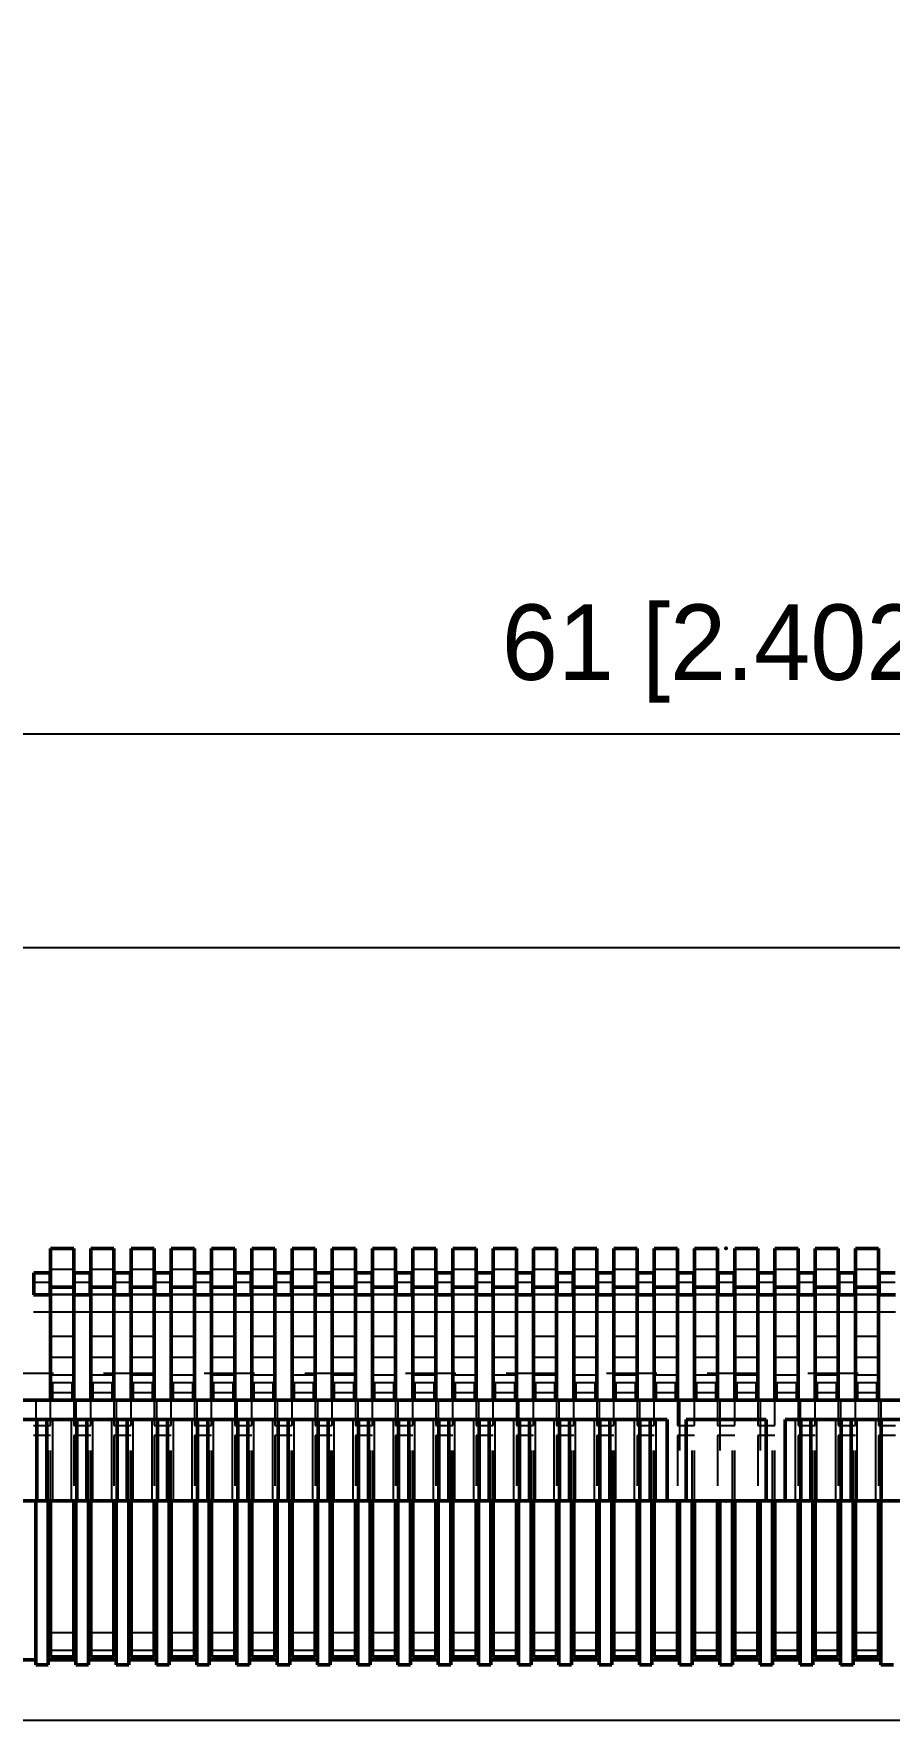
# Model space of a CAD drawing. Header units: millimetres. Extents: x -30.5 to 37, y -4.4 to 29.2.
# Drawn here: x -13.76 to 3.24, y -4.36 to 29.16 of the extents above; entities that cross this region are included whole.
import ezdxf

# ---------------------------------------------------------------- set-up
doc = ezdxf.new("R2010")
doc.units = ezdxf.units.MM
doc.linetypes.add('Dashed', pattern=[2, 1, -1])
for name, color, linetype, lineweight in [('2d ConnectionPoints', 7, 'Continuous', 50), ('AM_0', 7, 'Continuous', 50), ('AM_4', 3, 'Continuous', 25), ('AM_5', 3, 'Continuous', 25), ('AM_9', 6, 'Dashed', 25)]:
    doc.layers.add(name, color=color, linetype=linetype, lineweight=lineweight)
doc.dimstyles.new('ISO-25', dxfattribs={"dimtxt": 2.5, "dimasz": 2.5, "dimexe": 1.25, "dimexo": 0.625, "dimtad": 1, "dimtxsty": 'Standard', "dimcen": 2.5, "dimadec": 0, "dimazin": 0, "dimtfac": 1, "dimtmove": 0, "dimatfit": 3, "dimfxl": 1, "dimarcsym": 0})

# ---------------------------------------------------------------- blocks, each defined once
blk = doc.blocks.new('1_ERM8_060_01_D_RA_pin_0_in_ERM8_060_01_L_D_RA_TR_4')
at = {"layer": 'AM_0'}
for p, q in [((-12.97, 5.02), (-13.43, 5.02)), ((-13.43, 2), (-13.43, 5.02)), ((-12.97, 5.02), (-12.97, 2)), ((-12.17, 5.02), (-12.63, 5.02)), ((-12.63, 2), (-12.63, 5.02)), ((-12.17, 5.02), (-12.17, 2)), ((-11.37, 5.02), (-11.83, 5.02)), ((-11.83, 2), (-11.83, 5.02)), ((-11.37, 5.02), (-11.37, 2)), ((-10.57, 5.02), (-11.03, 5.02)), ((-11.03, 2), (-11.03, 5.02)), ((-10.57, 5.02), (-10.57, 2)), ((-9.77, 5.02), (-10.23, 5.02)), ((-10.23, 2), (-10.23, 5.02)), ((-9.77, 5.02), (-9.77, 2)), ((-8.97, 5.02), (-9.43, 5.02)), ((-9.43, 2), (-9.43, 5.02)), ((-8.97, 5.02), (-8.97, 2)), ((-8.17, 5.02), (-8.63, 5.02)), ((-8.63, 2), (-8.63, 5.02)), ((-8.17, 5.02), (-8.17, 2)), ((-7.37, 5.02), (-7.83, 5.02)), ((-7.83, 2), (-7.83, 5.02)), ((-7.37, 5.02), (-7.37, 2)), ((-6.57, 5.02), (-7.03, 5.02)), ((-7.03, 2), (-7.03, 5.02)), ((-6.57, 5.02), (-6.57, 2)), ((-5.77, 5.02), (-6.23, 5.02)), ((-6.23, 2), (-6.23, 5.02)), ((-5.77, 5.02), (-5.77, 2)), ((-4.97, 5.02), (-5.43, 5.02)), ((-5.43, 2), (-5.43, 5.02)), ((-4.97, 5.02), (-4.97, 2)), ((-4.17, 5.02), (-4.63, 5.02)), ((-4.63, 2), (-4.63, 5.02)), ((-4.17, 5.02), (-4.17, 2)), ((-3.37, 5.02), (-3.83, 5.02)), ((-3.83, 2), (-3.83, 5.02)), ((-3.37, 5.02), (-3.37, 2)), ((-2.57, 5.02), (-3.03, 5.02)), ((-3.03, 2), (-3.03, 5.02)), ((-2.57, 5.02), (-2.57, 2)), ((-1.77, 5.02), (-2.23, 5.02)), ((-2.23, 2), (-2.23, 5.02)), ((-1.77, 5.02), (-1.77, 2)), ((-0.97, 5.02), (-1.43, 5.02)), ((-1.43, 2), (-1.43, 5.02)), ((-0.97, 5.02), (-0.97, 2)), ((-0.17, 5.02), (-0.63, 5.02)), ((-0.63, 2), (-0.63, 5.02)), ((-0.17, 5.02), (-0.17, 2)), ((0.63, 5.02), (0.17, 5.02)), ((0.17, 2), (0.17, 5.02)), ((0.63, 5.02), (0.63, 2)), ((1.43, 5.02), (0.97, 5.02)), ((0.97, 2), (0.97, 5.02)), ((1.43, 5.02), (1.43, 2)), ((2.23, 5.02), (1.77, 5.02)), ((1.77, 2), (1.77, 5.02)), ((2.23, 5.02), (2.23, 2)), ((3.03, 5.02), (2.57, 5.02)), ((2.57, 2), (2.57, 5.02)), ((3.03, 5.02), (3.03, 2)), ((-12.97, 4.25), (-13.43, 4.25)), ((-12.17, 4.25), (-12.63, 4.25)), ((-11.37, 4.25), (-11.83, 4.25)), ((-10.57, 4.25), (-11.03, 4.25)), ((-9.77, 4.25), (-10.23, 4.25)), ((-8.97, 4.25), (-9.43, 4.25)), ((-8.17, 4.25), (-8.63, 4.25)), ((-7.37, 4.25), (-7.83, 4.25)), ((-6.57, 4.25), (-7.03, 4.25)), ((-5.77, 4.25), (-6.23, 4.25)), ((-4.97, 4.25), (-5.43, 4.25)), ((-4.17, 4.25), (-4.63, 4.25)), ((-3.37, 4.25), (-3.83, 4.25)), ((-2.57, 4.25), (-3.03, 4.25)), ((-1.77, 4.25), (-2.23, 4.25)), ((-0.97, 4.25), (-1.43, 4.25)), ((-0.17, 4.25), (-0.63, 4.25)), ((0.63, 4.25), (0.17, 4.25)), ((1.43, 4.25), (0.97, 4.25)), ((2.23, 4.25), (1.77, 4.25)), ((3.03, 4.25), (2.57, 4.25)), ((-13.43, -3.102), (-13.43, 0)), ((-12.97, 0), (-12.97, -3.102)), ((-12.63, -3.102), (-12.63, 0)), ((-12.17, 0), (-12.17, -3.102)), ((-11.83, -3.102), (-11.83, 0)), ((-11.37, 0), (-11.37, -3.102)), ((-11.03, -3.102), (-11.03, 0)), ((-10.57, 0), (-10.57, -3.102)), ((-10.23, -3.102), (-10.23, 0)), ((-9.77, 0), (-9.77, -3.102)), ((-9.43, -3.102), (-9.43, 0)), ((-8.97, 0), (-8.97, -3.102)), ((-8.63, -3.102), (-8.63, 0)), ((-8.17, 0), (-8.17, -3.102)), ((-7.83, -3.102), (-7.83, 0)), ((-7.37, 0), (-7.37, -3.102)), ((-7.03, -3.102), (-7.03, 0)), ((-6.57, 0), (-6.57, -3.102)), ((-6.23, -3.102), (-6.23, 0)), ((-5.77, 0), (-5.77, -3.102)), ((-5.43, -3.102), (-5.43, 0)), ((-4.97, 0), (-4.97, -3.102)), ((-4.63, -3.102), (-4.63, 0)), ((-4.17, 0), (-4.17, -3.102)), ((-3.83, -3.102), (-3.83, 0)), ((-3.37, 0), (-3.37, -3.102)), ((-3.03, -3.102), (-3.03, 0)), ((-2.57, 0), (-2.57, -3.102)), ((-2.23, -3.102), (-2.23, 0)), ((-1.77, 0), (-1.77, -3.102)), ((-1.43, -3.102), (-1.43, 0)), ((-0.97, 0), (-0.97, -3.102)), ((-0.63, -3.102), (-0.63, 0)), ((-0.17, 0), (-0.17, -3.102)), ((0.17, -3.102), (0.17, 0)), ((0.63, 0), (0.63, -3.102)), ((0.97, -3.102), (0.97, 0)), ((1.43, 0), (1.43, -3.102)), ((1.77, -3.102), (1.77, 0)), ((2.23, 0), (2.23, -3.102)), ((2.57, -3.102), (2.57, 0)), ((3.03, 0), (3.03, -3.102)), ((-12.97, -3.102), (-13.43, -3.102)), ((-12.17, -3.102), (-12.63, -3.102)), ((-11.37, -3.102), (-11.83, -3.102)), ((-10.57, -3.102), (-11.03, -3.102)), ((-9.77, -3.102), (-10.23, -3.102)), ((-8.97, -3.102), (-9.43, -3.102)), ((-8.17, -3.102), (-8.63, -3.102)), ((-7.37, -3.102), (-7.83, -3.102)), ((-6.57, -3.102), (-7.03, -3.102)), ((-5.77, -3.102), (-6.23, -3.102)), ((-4.97, -3.102), (-5.43, -3.102)), ((-4.17, -3.102), (-4.63, -3.102)), ((-3.37, -3.102), (-3.83, -3.102)), ((-2.57, -3.102), (-3.03, -3.102)), ((-1.77, -3.102), (-2.23, -3.102)), ((-0.97, -3.102), (-1.43, -3.102)), ((-0.17, -3.102), (-0.63, -3.102)), ((0.63, -3.102), (0.17, -3.102)), ((1.43, -3.102), (0.97, -3.102)), ((2.23, -3.102), (1.77, -3.102)), ((3.03, -3.102), (2.57, -3.102))]:
    blk.add_line(p, q, dxfattribs=at)
at = {"layer": 'AM_4'}
for p, q in [((-12.97, 4.6), (-13.43, 4.6)), ((-12.17, 4.6), (-12.63, 4.6)), ((-11.37, 4.6), (-11.83, 4.6)), ((-10.57, 4.6), (-11.03, 4.6)), ((-9.77, 4.6), (-10.23, 4.6)), ((-8.97, 4.6), (-9.43, 4.6)), ((-8.17, 4.6), (-8.63, 4.6)), ((-7.37, 4.6), (-7.83, 4.6)), ((-6.57, 4.6), (-7.03, 4.6)), ((-5.77, 4.6), (-6.23, 4.6)), ((-4.97, 4.6), (-5.43, 4.6)), ((-4.17, 4.6), (-4.63, 4.6)), ((-3.37, 4.6), (-3.83, 4.6)), ((-2.57, 4.6), (-3.03, 4.6)), ((-1.77, 4.6), (-2.23, 4.6)), ((-0.97, 4.6), (-1.43, 4.6)), ((-0.17, 4.6), (-0.63, 4.6)), ((0.63, 4.6), (0.17, 4.6)), ((1.43, 4.6), (0.97, 4.6)), ((2.23, 4.6), (1.77, 4.6)), ((3.03, 4.6), (2.57, 4.6)), ((-12.97, 3.75), (-13.43, 3.75)), ((-12.17, 3.75), (-12.63, 3.75)), ((-11.37, 3.75), (-11.83, 3.75)), ((-10.57, 3.75), (-11.03, 3.75)), ((-9.77, 3.75), (-10.23, 3.75)), ((-8.97, 3.75), (-9.43, 3.75)), ((-8.17, 3.75), (-8.63, 3.75)), ((-7.37, 3.75), (-7.83, 3.75)), ((-6.57, 3.75), (-7.03, 3.75)), ((-5.77, 3.75), (-6.23, 3.75)), ((-4.97, 3.75), (-5.43, 3.75)), ((-4.17, 3.75), (-4.63, 3.75)), ((-3.37, 3.75), (-3.83, 3.75)), ((-2.57, 3.75), (-3.03, 3.75)), ((-1.77, 3.75), (-2.23, 3.75)), ((-0.97, 3.75), (-1.43, 3.75)), ((-0.17, 3.75), (-0.63, 3.75)), ((0.63, 3.75), (0.17, 3.75)), ((1.43, 3.75), (0.97, 3.75)), ((2.23, 3.75), (1.77, 3.75)), ((3.03, 3.75), (2.57, 3.75)), ((-12.97, -2.62), (-13.43, -2.62)), ((-12.17, -2.62), (-12.63, -2.62)), ((-11.37, -2.62), (-11.83, -2.62)), ((-10.57, -2.62), (-11.03, -2.62)), ((-9.77, -2.62), (-10.23, -2.62)), ((-8.97, -2.62), (-9.43, -2.62)), ((-8.17, -2.62), (-8.63, -2.62)), ((-7.37, -2.62), (-7.83, -2.62)), ((-6.57, -2.62), (-7.03, -2.62)), ((-5.77, -2.62), (-6.23, -2.62)), ((-4.97, -2.62), (-5.43, -2.62)), ((-4.17, -2.62), (-4.63, -2.62)), ((-3.37, -2.62), (-3.83, -2.62)), ((-2.57, -2.62), (-3.03, -2.62)), ((-1.77, -2.62), (-2.23, -2.62)), ((-0.97, -2.62), (-1.43, -2.62)), ((-0.17, -2.62), (-0.63, -2.62)), ((0.63, -2.62), (0.17, -2.62)), ((1.43, -2.62), (0.97, -2.62)), ((2.23, -2.62), (1.77, -2.62)), ((3.03, -2.62), (2.57, -2.62))]:
    blk.add_line(p, q, dxfattribs=at)
at = {"layer": 'AM_9'}
for p, q in [((-12.97, 4.1), (-13.43, 4.1)), ((-12.17, 4.1), (-12.63, 4.1)), ((-11.37, 4.1), (-11.83, 4.1)), ((-10.57, 4.1), (-11.03, 4.1)), ((-9.77, 4.1), (-10.23, 4.1)), ((-8.97, 4.1), (-9.43, 4.1)), ((-8.17, 4.1), (-8.63, 4.1)), ((-7.37, 4.1), (-7.83, 4.1)), ((-6.57, 4.1), (-7.03, 4.1)), ((-5.77, 4.1), (-6.23, 4.1)), ((-4.97, 4.1), (-5.43, 4.1)), ((-4.17, 4.1), (-4.63, 4.1)), ((-3.37, 4.1), (-3.83, 4.1)), ((-2.57, 4.1), (-3.03, 4.1)), ((-1.77, 4.1), (-2.23, 4.1)), ((-0.97, 4.1), (-1.43, 4.1)), ((-0.17, 4.1), (-0.63, 4.1)), ((0.63, 4.1), (0.17, 4.1)), ((1.43, 4.1), (0.97, 4.1)), ((2.23, 4.1), (1.77, 4.1)), ((3.03, 4.1), (2.57, 4.1)), ((-12.97, 3.27), (-13.43, 3.27)), ((-12.17, 3.27), (-12.63, 3.27)), ((-11.37, 3.27), (-11.83, 3.27)), ((-10.57, 3.27), (-11.03, 3.27)), ((-9.77, 3.27), (-10.23, 3.27)), ((-8.97, 3.27), (-9.43, 3.27)), ((-8.17, 3.27), (-8.63, 3.27)), ((-7.37, 3.27), (-7.83, 3.27)), ((-6.57, 3.27), (-7.03, 3.27)), ((-5.77, 3.27), (-6.23, 3.27)), ((-4.97, 3.27), (-5.43, 3.27)), ((-4.17, 3.27), (-4.63, 3.27)), ((-3.37, 3.27), (-3.83, 3.27)), ((-2.57, 3.27), (-3.03, 3.27)), ((-1.77, 3.27), (-2.23, 3.27)), ((-0.97, 3.27), (-1.43, 3.27)), ((-0.17, 3.27), (-0.63, 3.27)), ((0.63, 3.27), (0.17, 3.27)), ((1.43, 3.27), (0.97, 3.27)), ((2.23, 3.27), (1.77, 3.27)), ((3.03, 3.27), (2.57, 3.27)), ((-12.97, 2.85), (-13.43, 2.85)), ((-12.17, 2.85), (-12.63, 2.85)), ((-11.37, 2.85), (-11.83, 2.85)), ((-10.57, 2.85), (-11.03, 2.85)), ((-9.77, 2.85), (-10.23, 2.85)), ((-8.97, 2.85), (-9.43, 2.85)), ((-8.17, 2.85), (-8.63, 2.85)), ((-7.37, 2.85), (-7.83, 2.85)), ((-6.57, 2.85), (-7.03, 2.85)), ((-5.77, 2.85), (-6.23, 2.85)), ((-4.97, 2.85), (-5.43, 2.85)), ((-4.17, 2.85), (-4.63, 2.85)), ((-3.37, 2.85), (-3.83, 2.85)), ((-2.57, 2.85), (-3.03, 2.85)), ((-1.77, 2.85), (-2.23, 2.85)), ((-0.97, 2.85), (-1.43, 2.85)), ((-0.17, 2.85), (-0.63, 2.85)), ((0.63, 2.85), (0.17, 2.85)), ((1.43, 2.85), (0.97, 2.85)), ((2.23, 2.85), (1.77, 2.85)), ((3.03, 2.85), (2.57, 2.85)), ((-12.97, 2.5), (-13.43, 2.5)), ((-12.97, 2.35), (-13.43, 2.35)), ((-12.17, 2.5), (-12.63, 2.5)), ((-12.17, 2.35), (-12.63, 2.35)), ((-11.37, 2.5), (-11.83, 2.5)), ((-11.37, 2.35), (-11.83, 2.35)), ((-10.57, 2.5), (-11.03, 2.5)), ((-10.57, 2.35), (-11.03, 2.35)), ((-9.77, 2.5), (-10.23, 2.5)), ((-9.77, 2.35), (-10.23, 2.35)), ((-8.97, 2.5), (-9.43, 2.5)), ((-8.97, 2.35), (-9.43, 2.35)), ((-8.17, 2.5), (-8.63, 2.5)), ((-8.17, 2.35), (-8.63, 2.35)), ((-7.37, 2.5), (-7.83, 2.5)), ((-7.37, 2.35), (-7.83, 2.35)), ((-6.57, 2.5), (-7.03, 2.5)), ((-6.57, 2.35), (-7.03, 2.35)), ((-5.77, 2.5), (-6.23, 2.5)), ((-5.77, 2.35), (-6.23, 2.35)), ((-4.97, 2.5), (-5.43, 2.5)), ((-4.97, 2.35), (-5.43, 2.35)), ((-4.17, 2.5), (-4.63, 2.5)), ((-4.17, 2.35), (-4.63, 2.35)), ((-3.37, 2.5), (-3.83, 2.5)), ((-3.37, 2.35), (-3.83, 2.35)), ((-2.57, 2.5), (-3.03, 2.5)), ((-2.57, 2.35), (-3.03, 2.35)), ((-1.77, 2.5), (-2.23, 2.5)), ((-1.77, 2.35), (-2.23, 2.35)), ((-0.97, 2.5), (-1.43, 2.5)), ((-0.97, 2.35), (-1.43, 2.35)), ((-0.17, 2.5), (-0.63, 2.5)), ((-0.17, 2.35), (-0.63, 2.35)), ((0.63, 2.5), (0.17, 2.5)), ((0.63, 2.35), (0.17, 2.35)), ((1.43, 2.5), (0.97, 2.5)), ((1.43, 2.35), (0.97, 2.35)), ((2.23, 2.5), (1.77, 2.5)), ((2.23, 2.35), (1.77, 2.35)), ((3.03, 2.5), (2.57, 2.5)), ((3.03, 2.35), (2.57, 2.35)), ((-13.43, 1.5), (-13.43, 2)), ((-12.97, 2), (-12.97, 1.5)), ((-12.63, 1.5), (-12.63, 2)), ((-12.17, 2), (-12.17, 1.5)), ((-11.83, 1.5), (-11.83, 2)), ((-11.37, 2), (-11.37, 1.5)), ((-11.03, 1.5), (-11.03, 2)), ((-10.57, 2), (-10.57, 1.5)), ((-10.23, 1.5), (-10.23, 2)), ((-9.77, 2), (-9.77, 1.5)), ((-9.43, 1.5), (-9.43, 2)), ((-8.97, 2), (-8.97, 1.5)), ((-8.63, 1.5), (-8.63, 2)), ((-8.17, 2), (-8.17, 1.5)), ((-7.83, 1.5), (-7.83, 2)), ((-7.37, 2), (-7.37, 1.5)), ((-7.03, 1.5), (-7.03, 2)), ((-6.57, 2), (-6.57, 1.5)), ((-6.23, 1.5), (-6.23, 2)), ((-5.77, 2), (-5.77, 1.5)), ((-5.43, 1.5), (-5.43, 2)), ((-4.97, 2), (-4.97, 1.5)), ((-4.63, 1.5), (-4.63, 2)), ((-4.17, 2), (-4.17, 1.5)), ((-3.83, 1.5), (-3.83, 2)), ((-3.37, 2), (-3.37, 1.5)), ((-3.03, 1.5), (-3.03, 2)), ((-2.57, 2), (-2.57, 1.5)), ((-2.23, 1.5), (-2.23, 2)), ((-1.77, 2), (-1.77, 1.5)), ((-1.43, 1.5), (-1.43, 2)), ((-0.97, 2), (-0.97, 1.5)), ((-0.63, 1.5), (-0.63, 2)), ((-0.17, 2), (-0.17, 1.5)), ((0.17, 1.5), (0.17, 2)), ((0.63, 2), (0.63, 1.5)), ((0.97, 1.5), (0.97, 2)), ((1.43, 2), (1.43, 1.5)), ((1.77, 1.5), (1.77, 2)), ((2.23, 2), (2.23, 1.5)), ((2.57, 1.5), (2.57, 2)), ((3.03, 2), (3.03, 1.5)), ((-13.77, 1.5), (-13.43, 1.5)), ((-12.97, 1.5), (-12.63, 1.5)), ((-12.17, 1.5), (-11.83, 1.5)), ((-11.37, 1.5), (-11.03, 1.5)), ((-10.57, 1.5), (-10.23, 1.5)), ((-9.77, 1.5), (-9.43, 1.5)), ((-8.97, 1.5), (-8.63, 1.5)), ((-8.17, 1.5), (-7.83, 1.5)), ((-7.37, 1.5), (-7.03, 1.5)), ((-6.57, 1.5), (-6.23, 1.5)), ((-5.77, 1.5), (-5.43, 1.5)), ((-4.97, 1.5), (-4.63, 1.5)), ((-4.17, 1.5), (-3.83, 1.5)), ((-3.37, 1.5), (-3.03, 1.5)), ((-2.57, 1.5), (-2.23, 1.5)), ((-1.77, 1.5), (-1.43, 1.5)), ((-0.97, 1.5), (-0.63, 1.5)), ((-0.17, 1.5), (0.17, 1.5)), ((0.63, 1.5), (0.97, 1.5)), ((1.43, 1.5), (1.77, 1.5)), ((2.23, 1.5), (2.57, 1.5)), ((3.03, 1.5), (3.37, 1.5)), ((-13.43, 1.3), (-13.77, 1.3)), ((-13.43, 0), (-13.43, 1.3)), ((-12.97, 1.3), (-12.97, 0)), ((-12.63, 1.3), (-12.97, 1.3)), ((-12.63, 0), (-12.63, 1.3)), ((-12.17, 1.3), (-12.17, 0)), ((-11.83, 1.3), (-12.17, 1.3)), ((-11.83, 0), (-11.83, 1.3)), ((-11.37, 1.3), (-11.37, 0)), ((-11.03, 1.3), (-11.37, 1.3)), ((-11.03, 0), (-11.03, 1.3)), ((-10.57, 1.3), (-10.57, 0)), ((-10.23, 1.3), (-10.57, 1.3)), ((-10.23, 0), (-10.23, 1.3)), ((-9.77, 1.3), (-9.77, 0)), ((-9.43, 1.3), (-9.77, 1.3)), ((-9.43, 0), (-9.43, 1.3)), ((-8.97, 1.3), (-8.97, 0)), ((-8.63, 1.3), (-8.97, 1.3)), ((-8.63, 0), (-8.63, 1.3)), ((-8.17, 1.3), (-8.17, 0)), ((-7.83, 1.3), (-8.17, 1.3)), ((-7.83, 0), (-7.83, 1.3)), ((-7.37, 1.3), (-7.37, 0)), ((-7.03, 1.3), (-7.37, 1.3)), ((-7.03, 0), (-7.03, 1.3)), ((-6.57, 1.3), (-6.57, 0)), ((-6.23, 1.3), (-6.57, 1.3)), ((-6.23, 0), (-6.23, 1.3)), ((-5.77, 1.3), (-5.77, 0)), ((-5.43, 1.3), (-5.77, 1.3)), ((-5.43, 0), (-5.43, 1.3)), ((-4.97, 1.3), (-4.97, 0)), ((-4.63, 1.3), (-4.97, 1.3)), ((-4.63, 0), (-4.63, 1.3)), ((-4.17, 1.3), (-4.17, 0)), ((-3.83, 1.3), (-4.17, 1.3)), ((-3.83, 0), (-3.83, 1.3)), ((-3.37, 1.3), (-3.37, 0)), ((-3.03, 1.3), (-3.37, 1.3)), ((-3.03, 0), (-3.03, 1.3)), ((-2.57, 1.3), (-2.57, 0)), ((-2.23, 1.3), (-2.57, 1.3)), ((-2.23, 0), (-2.23, 1.3)), ((-1.77, 1.3), (-1.77, 0)), ((-1.43, 1.3), (-1.77, 1.3)), ((-1.43, 0), (-1.43, 1.3)), ((-0.97, 1.3), (-0.97, 0)), ((-0.63, 1.3), (-0.97, 1.3)), ((-0.63, 0), (-0.63, 1.3)), ((-0.17, 1.3), (-0.17, 0)), ((0.17, 1.3), (-0.17, 1.3)), ((0.17, 0), (0.17, 1.3)), ((0.63, 1.3), (0.63, 0)), ((0.97, 1.3), (0.63, 1.3)), ((0.97, 0), (0.97, 1.3)), ((1.43, 1.3), (1.43, 0)), ((1.77, 1.3), (1.43, 1.3)), ((1.77, 0), (1.77, 1.3)), ((2.23, 1.3), (2.23, 0)), ((2.57, 1.3), (2.23, 1.3)), ((2.57, 0), (2.57, 1.3)), ((3.03, 1.3), (3.03, 0)), ((3.37, 1.3), (3.03, 1.3)), ((-12.97, -2.97), (-13.43, -2.97)), ((-12.17, -2.97), (-12.63, -2.97)), ((-11.37, -2.97), (-11.83, -2.97)), ((-10.57, -2.97), (-11.03, -2.97)), ((-9.77, -2.97), (-10.23, -2.97)), ((-8.97, -2.97), (-9.43, -2.97)), ((-8.17, -2.97), (-8.63, -2.97)), ((-7.37, -2.97), (-7.83, -2.97)), ((-6.57, -2.97), (-7.03, -2.97)), ((-5.77, -2.97), (-6.23, -2.97)), ((-4.97, -2.97), (-5.43, -2.97)), ((-4.17, -2.97), (-4.63, -2.97)), ((-3.37, -2.97), (-3.83, -2.97)), ((-2.57, -2.97), (-3.03, -2.97)), ((-1.77, -2.97), (-2.23, -2.97)), ((-0.97, -2.97), (-1.43, -2.97)), ((-0.17, -2.97), (-0.63, -2.97)), ((0.63, -2.97), (0.17, -2.97)), ((1.43, -2.97), (0.97, -2.97)), ((2.23, -2.97), (1.77, -2.97)), ((3.03, -2.97), (2.57, -2.97))]:
    blk.add_line(p, q, dxfattribs=at)
blk = doc.blocks.new('2_ERM8_060_01_D_RA_TR_terminal_0_in_ERM8_060_01_L_D_RA_TR_4')
at = {"layer": 'AM_0'}
for p, q in [((-13.76, 4.531), (-13.76, 4.099)), ((-13.44, 4.531), (-13.76, 4.531)), ((-13.44, 4.099), (-13.44, 4.531)), ((-12.64, 4.531), (-12.96, 4.531)), ((-12.96, 4.531), (-12.96, 4.099)), ((-12.64, 4.099), (-12.64, 4.531)), ((-11.84, 4.531), (-12.16, 4.531)), ((-12.16, 4.531), (-12.16, 4.099)), ((-11.84, 4.099), (-11.84, 4.531)), ((-11.04, 4.531), (-11.36, 4.531)), ((-11.36, 4.531), (-11.36, 4.099)), ((-11.04, 4.099), (-11.04, 4.531)), ((-10.24, 4.531), (-10.56, 4.531)), ((-10.56, 4.531), (-10.56, 4.099)), ((-10.24, 4.099), (-10.24, 4.531)), ((-9.44, 4.531), (-9.76, 4.531)), ((-9.76, 4.531), (-9.76, 4.099)), ((-9.44, 4.099), (-9.44, 4.531)), ((-8.64, 4.531), (-8.96, 4.531)), ((-8.96, 4.531), (-8.96, 4.099)), ((-8.64, 4.099), (-8.64, 4.531)), ((-7.84, 4.531), (-8.16, 4.531)), ((-8.16, 4.531), (-8.16, 4.099)), ((-7.84, 4.099), (-7.84, 4.531)), ((-7.36, 4.531), (-7.36, 4.099)), ((-7.04, 4.531), (-7.36, 4.531)), ((-7.04, 4.099), (-7.04, 4.531)), ((-6.24, 4.531), (-6.56, 4.531)), ((-6.56, 4.531), (-6.56, 4.099)), ((-6.24, 4.099), (-6.24, 4.531)), ((-5.44, 4.531), (-5.76, 4.531)), ((-5.76, 4.531), (-5.76, 4.099)), ((-5.44, 4.099), (-5.44, 4.531)), ((-4.64, 4.531), (-4.96, 4.531)), ((-4.96, 4.531), (-4.96, 4.099)), ((-4.64, 4.099), (-4.64, 4.531)), ((-3.84, 4.531), (-4.16, 4.531)), ((-4.16, 4.531), (-4.16, 4.099)), ((-3.84, 4.099), (-3.84, 4.531)), ((-3.04, 4.531), (-3.36, 4.531)), ((-3.36, 4.531), (-3.36, 4.099)), ((-3.04, 4.099), (-3.04, 4.531)), ((-2.56, 4.531), (-2.56, 4.099)), ((-2.24, 4.531), (-2.56, 4.531)), ((-2.24, 4.099), (-2.24, 4.531)), ((-1.44, 4.531), (-1.76, 4.531)), ((-1.76, 4.531), (-1.76, 4.099)), ((-1.44, 4.099), (-1.44, 4.531)), ((-0.96, 4.531), (-0.96, 4.099)), ((-0.64, 4.531), (-0.96, 4.531)), ((-0.64, 4.099), (-0.64, 4.531)), ((-0.16, 4.531), (-0.16, 4.099)), ((0.16, 4.531), (-0.16, 4.531)), ((0.16, 4.099), (0.16, 4.531)), ((0.64, 4.531), (0.64, 4.099)), ((0.96, 4.531), (0.64, 4.531)), ((0.96, 4.099), (0.96, 4.531)), ((1.76, 4.531), (1.44, 4.531)), ((1.44, 4.531), (1.44, 4.099)), ((1.76, 4.099), (1.76, 4.531)), ((2.24, 4.531), (2.24, 4.099)), ((2.56, 4.531), (2.24, 4.531)), ((2.56, 4.099), (2.56, 4.531)), ((3.04, 4.531), (3.04, 4.099)), ((3.36, 4.531), (3.04, 4.531)), ((-13.43, 4.099), (-13.77, 4.099)), ((-12.63, 4.099), (-12.97, 4.099)), ((-11.83, 4.099), (-12.17, 4.099)), ((-11.03, 4.099), (-11.37, 4.099)), ((-10.23, 4.099), (-10.57, 4.099)), ((-9.43, 4.099), (-9.77, 4.099)), ((-8.63, 4.099), (-8.97, 4.099)), ((-7.83, 4.099), (-8.17, 4.099)), ((-7.03, 4.099), (-7.37, 4.099)), ((-6.23, 4.099), (-6.57, 4.099)), ((-5.43, 4.099), (-5.77, 4.099)), ((-4.63, 4.099), (-4.97, 4.099)), ((-3.83, 4.099), (-4.17, 4.099)), ((-3.03, 4.099), (-3.37, 4.099)), ((-2.23, 4.099), (-2.57, 4.099)), ((-1.43, 4.099), (-1.77, 4.099)), ((-0.63, 4.099), (-0.97, 4.099)), ((0.17, 4.099), (-0.17, 4.099)), ((0.97, 4.099), (0.63, 4.099)), ((1.77, 4.099), (1.43, 4.099)), ((2.57, 4.099), (2.23, 4.099)), ((3.37, 4.099), (3.03, 4.099)), ((-24.75, 2), (24.75, 2)), ((-1.175, 1.62), (-23.985, 1.62)), ((-13.706, 1.62), (-13.706, 0)), ((-13.506, 1.62), (-13.506, 0)), ((-12.906, 1.62), (-12.906, 0)), ((-12.706, 1.62), (-12.706, 0)), ((-12.107, 1.62), (-12.107, 0)), ((-11.907, 1.62), (-11.907, 0)), ((-11.307, 1.62), (-11.307, 0)), ((-11.107, 1.62), (-11.107, 0)), ((-10.507, 1.62), (-10.507, 0)), ((-10.307, 1.62), (-10.307, 0)), ((-9.708, 1.62), (-9.708, 0)), ((-9.508, 1.62), (-9.508, 0)), ((-8.908, 1.62), (-8.908, 0)), ((-8.708, 1.62), (-8.708, 0)), ((-8.109, 1.62), (-8.109, 0)), ((-7.909, 1.62), (-7.909, 0)), ((-7.309, 1.62), (-7.309, 0)), ((-7.109, 1.62), (-7.109, 0)), ((-6.51, 1.62), (-6.51, 0)), ((-6.31, 1.62), (-6.31, 0)), ((-5.71, 1.62), (-5.71, 0)), ((-5.51, 1.62), (-5.51, 0)), ((-4.911, 1.62), (-4.911, 0)), ((-4.711, 1.62), (-4.711, 0)), ((-4.111, 1.62), (-4.111, 0)), ((-3.911, 1.62), (-3.911, 0)), ((-3.312, 1.62), (-3.312, 0)), ((-3.112, 1.62), (-3.112, 0)), ((-2.512, 1.62), (-2.512, 0)), ((-2.312, 1.62), (-2.312, 0)), ((-1.713, 1.62), (-1.713, 0)), ((-1.513, 1.62), (-1.513, 0)), ((-1.175, 1.62), (-1.175, 0)), ((-0.795, 1.62), (-0.795, 0)), ((0.795, 1.62), (-0.795, 1.62)), ((0.795, 1.62), (0.795, 0)), ((1.175, 1.62), (1.175, 0)), ((23.985, 1.62), (1.175, 1.62)), ((1.486, 1.62), (1.486, 0)), ((1.686, 1.62), (1.686, 0)), ((2.285, 1.62), (2.285, 0)), ((2.485, 1.62), (2.485, 0)), ((3.085, 1.62), (3.085, 0)), ((30.5, 0), (-30.5, 0)), ((-13.725, 0), (-13.725, -3.26)), ((-13.475, -3.26), (-13.475, 0)), ((-12.925, 0), (-12.925, -3.26)), ((-12.675, -3.26), (-12.675, 0)), ((-12.125, 0), (-12.125, -3.26)), ((-11.875, -3.26), (-11.875, 0)), ((-11.325, 0), (-11.325, -3.26)), ((-11.075, -3.26), (-11.075, 0)), ((-10.525, 0), (-10.525, -3.26)), ((-10.275, -3.26), (-10.275, 0)), ((-9.725, 0), (-9.725, -3.26)), ((-9.475, -3.26), (-9.475, 0)), ((-8.925, 0), (-8.925, -3.26)), ((-8.675, -3.26), (-8.675, 0)), ((-8.125, 0), (-8.125, -3.26)), ((-7.875, -3.26), (-7.875, 0)), ((-7.325, 0), (-7.325, -3.26)), ((-7.075, -3.26), (-7.075, 0)), ((-6.525, 0), (-6.525, -3.26)), ((-6.275, -3.26), (-6.275, 0)), ((-5.725, 0), (-5.725, -3.26)), ((-5.475, -3.26), (-5.475, 0)), ((-4.925, 0), (-4.925, -3.26)), ((-4.675, -3.26), (-4.675, 0)), ((-4.125, 0), (-4.125, -3.26)), ((-3.875, -3.26), (-3.875, 0)), ((-3.325, 0), (-3.325, -3.26)), ((-3.075, -3.26), (-3.075, 0)), ((-2.525, 0), (-2.525, -3.26)), ((-2.275, -3.26), (-2.275, 0)), ((-1.725, 0), (-1.725, -3.26)), ((-1.475, -3.26), (-1.475, 0)), ((-0.925, 0), (-0.925, -3.26)), ((-0.675, -3.26), (-0.675, 0)), ((-0.125, 0), (-0.125, -3.26)), ((0.125, -3.26), (0.125, 0)), ((0.675, 0), (0.675, -3.26)), ((0.925, -3.26), (0.925, 0)), ((1.475, 0), (1.475, -3.26)), ((1.725, -3.26), (1.725, 0)), ((2.275, 0), (2.275, -3.26)), ((2.525, -3.26), (2.525, 0)), ((3.075, 0), (3.075, -3.26)), ((-13.725, -3.16), (-14.275, -3.16)), ((-13.475, -3.26), (-13.725, -3.26)), ((-12.925, -3.16), (-13.475, -3.16)), ((-12.675, -3.26), (-12.925, -3.26)), ((-12.125, -3.16), (-12.675, -3.16)), ((-11.875, -3.26), (-12.125, -3.26)), ((-11.325, -3.16), (-11.875, -3.16)), ((-11.075, -3.26), (-11.325, -3.26)), ((-10.525, -3.16), (-11.075, -3.16)), ((-10.275, -3.26), (-10.525, -3.26)), ((-9.725, -3.16), (-10.275, -3.16)), ((-9.475, -3.26), (-9.725, -3.26)), ((-8.925, -3.16), (-9.475, -3.16)), ((-8.675, -3.26), (-8.925, -3.26)), ((-8.125, -3.16), (-8.675, -3.16)), ((-7.875, -3.26), (-8.125, -3.26)), ((-7.325, -3.16), (-7.875, -3.16)), ((-7.075, -3.26), (-7.325, -3.26)), ((-6.525, -3.16), (-7.075, -3.16)), ((-6.275, -3.26), (-6.525, -3.26)), ((-5.725, -3.16), (-6.275, -3.16)), ((-5.475, -3.26), (-5.725, -3.26)), ((-4.925, -3.16), (-5.475, -3.16)), ((-4.675, -3.26), (-4.925, -3.26)), ((-4.125, -3.16), (-4.675, -3.16)), ((-3.875, -3.26), (-4.125, -3.26)), ((-3.325, -3.16), (-3.875, -3.16)), ((-3.075, -3.26), (-3.325, -3.26)), ((-2.525, -3.16), (-3.075, -3.16)), ((-2.275, -3.26), (-2.525, -3.26)), ((-1.725, -3.16), (-2.275, -3.16)), ((-1.475, -3.26), (-1.725, -3.26)), ((-0.925, -3.16), (-1.475, -3.16)), ((-0.675, -3.26), (-0.925, -3.26)), ((-0.125, -3.16), (-0.675, -3.16)), ((0.125, -3.26), (-0.125, -3.26)), ((0.675, -3.16), (0.125, -3.16)), ((0.925, -3.26), (0.675, -3.26)), ((1.475, -3.16), (0.925, -3.16)), ((1.725, -3.26), (1.475, -3.26)), ((2.275, -3.16), (1.725, -3.16)), ((2.525, -3.26), (2.275, -3.26)), ((3.075, -3.16), (2.525, -3.16)), ((3.325, -3.26), (3.075, -3.26))]:
    blk.add_line(p, q, dxfattribs=at)
at = {"layer": 'AM_4'}
for p, q in [((-13.43, 3.749), (-13.77, 3.749)), ((-12.63, 3.749), (-12.97, 3.749)), ((-11.83, 3.749), (-12.17, 3.749)), ((-11.03, 3.749), (-11.37, 3.749)), ((-10.23, 3.749), (-10.57, 3.749)), ((-9.43, 3.749), (-9.77, 3.749)), ((-8.63, 3.749), (-8.97, 3.749)), ((-7.83, 3.749), (-8.17, 3.749)), ((-7.03, 3.749), (-7.37, 3.749)), ((-6.23, 3.749), (-6.57, 3.749)), ((-5.43, 3.749), (-5.77, 3.749)), ((-4.63, 3.749), (-4.97, 3.749)), ((-3.83, 3.749), (-4.17, 3.749)), ((-3.03, 3.749), (-3.37, 3.749)), ((-2.23, 3.749), (-2.57, 3.749)), ((-1.43, 3.749), (-1.77, 3.749)), ((-0.63, 3.749), (-0.97, 3.749)), ((0.17, 3.749), (-0.17, 3.749)), ((0.97, 3.749), (0.63, 3.749)), ((1.77, 3.749), (1.43, 3.749)), ((2.57, 3.749), (2.23, 3.749)), ((3.37, 3.749), (3.03, 3.749)), ((-13.393, 1.62), (-13.393, 0)), ((-13.018, 1.62), (-13.018, 0)), ((-12.594, 1.62), (-12.594, 0)), ((-12.219, 1.62), (-12.219, 0)), ((-11.794, 1.62), (-11.794, 0)), ((-11.419, 1.62), (-11.419, 0)), ((-10.995, 1.62), (-10.995, 0)), ((-10.62, 1.62), (-10.62, 0)), ((-10.195, 1.62), (-10.195, 0)), ((-9.82, 1.62), (-9.82, 0)), ((-9.396, 1.62), (-9.396, 0)), ((-9.021, 1.62), (-9.021, 0)), ((-8.596, 1.62), (-8.596, 0)), ((-8.221, 1.62), (-8.221, 0)), ((-7.796, 1.62), (-7.796, 0)), ((-7.422, 1.62), (-7.422, 0)), ((-6.997, 1.62), (-6.997, 0)), ((-6.622, 1.62), (-6.622, 0)), ((-6.197, 1.62), (-6.197, 0)), ((-5.823, 1.62), (-5.823, 0)), ((-5.398, 1.62), (-5.398, 0)), ((-5.023, 1.62), (-5.023, 0)), ((-4.598, 1.62), (-4.598, 0)), ((-4.224, 1.62), (-4.224, 0)), ((-3.799, 1.62), (-3.799, 0)), ((-3.424, 1.62), (-3.424, 0)), ((-2.999, 1.62), (-2.999, 0)), ((-2.625, 1.62), (-2.625, 0)), ((-2.2, 1.62), (-2.2, 0)), ((-1.825, 1.62), (-1.825, 0)), ((-1.4, 1.62), (-1.4, 0)), ((1.373, 1.62), (1.373, 0)), ((1.798, 1.62), (1.798, 0)), ((2.173, 1.62), (2.173, 0)), ((2.597, 1.62), (2.597, 0)), ((2.972, 1.62), (2.972, 0))]:
    blk.add_line(p, q, dxfattribs=at)
at = {"layer": 'AM_9'}
for p, q in [((-13.76, 4.346), (-13.44, 4.346)), ((-12.97, 4.099), (-13.43, 4.099)), ((-12.96, 4.346), (-12.64, 4.346)), ((-12.17, 4.099), (-12.63, 4.099)), ((-12.16, 4.346), (-11.84, 4.346)), ((-11.37, 4.099), (-11.83, 4.099)), ((-11.36, 4.346), (-11.04, 4.346)), ((-10.57, 4.099), (-11.03, 4.099)), ((-10.56, 4.346), (-10.24, 4.346)), ((-9.77, 4.099), (-10.23, 4.099)), ((-9.76, 4.346), (-9.44, 4.346)), ((-8.97, 4.099), (-9.43, 4.099)), ((-8.96, 4.346), (-8.64, 4.346)), ((-8.17, 4.099), (-8.63, 4.099)), ((-8.16, 4.346), (-7.84, 4.346)), ((-7.37, 4.099), (-7.83, 4.099)), ((-7.36, 4.346), (-7.04, 4.346)), ((-6.57, 4.099), (-7.03, 4.099)), ((-6.56, 4.346), (-6.24, 4.346)), ((-5.77, 4.099), (-6.23, 4.099)), ((-5.76, 4.346), (-5.44, 4.346)), ((-4.97, 4.099), (-5.43, 4.099)), ((-4.96, 4.346), (-4.64, 4.346)), ((-4.17, 4.099), (-4.63, 4.099)), ((-4.16, 4.346), (-3.84, 4.346)), ((-3.37, 4.099), (-3.83, 4.099)), ((-3.36, 4.346), (-3.04, 4.346)), ((-2.57, 4.099), (-3.03, 4.099)), ((-2.56, 4.346), (-2.24, 4.346)), ((-1.77, 4.099), (-2.23, 4.099)), ((-1.76, 4.346), (-1.44, 4.346)), ((-0.97, 4.099), (-1.43, 4.099)), ((-0.96, 4.346), (-0.64, 4.346)), ((-0.17, 4.099), (-0.63, 4.099)), ((-0.16, 4.346), (0.16, 4.346)), ((0.63, 4.099), (0.17, 4.099)), ((0.64, 4.346), (0.96, 4.346)), ((1.43, 4.099), (0.97, 4.099)), ((1.44, 4.346), (1.76, 4.346)), ((2.23, 4.099), (1.77, 4.099)), ((2.24, 4.346), (2.56, 4.346)), ((3.03, 4.099), (2.57, 4.099)), ((3.04, 4.346), (3.36, 4.346)), ((-12.97, 3.749), (-13.43, 3.749)), ((-12.17, 3.749), (-12.63, 3.749)), ((-11.37, 3.749), (-11.83, 3.749)), ((-10.57, 3.749), (-11.03, 3.749)), ((-9.77, 3.749), (-10.23, 3.749)), ((-8.97, 3.749), (-9.43, 3.749)), ((-8.17, 3.749), (-8.63, 3.749)), ((-7.37, 3.749), (-7.83, 3.749)), ((-6.57, 3.749), (-7.03, 3.749)), ((-5.77, 3.749), (-6.23, 3.749)), ((-4.97, 3.749), (-5.43, 3.749)), ((-4.17, 3.749), (-4.63, 3.749)), ((-3.37, 3.749), (-3.83, 3.749)), ((-2.57, 3.749), (-3.03, 3.749)), ((-1.77, 3.749), (-2.23, 3.749)), ((-0.97, 3.749), (-1.43, 3.749)), ((-0.17, 3.749), (-0.63, 3.749)), ((0.63, 3.749), (0.17, 3.749)), ((1.43, 3.749), (0.97, 3.749)), ((2.23, 3.749), (1.77, 3.749)), ((3.03, 3.749), (2.57, 3.749)), ((24.625, 2.535), (-24.625, 2.535)), ((-13.39, 2.35), (-13.39, 2)), ((-13.01, 2.35), (-13.01, 2)), ((-12.59, 2.35), (-12.59, 2)), ((-12.21, 2.35), (-12.21, 2)), ((-11.79, 2.35), (-11.79, 2)), ((-11.41, 2.35), (-11.41, 2)), ((-10.99, 2.35), (-10.99, 2)), ((-10.61, 2.35), (-10.61, 2)), ((-10.19, 2.35), (-10.19, 2)), ((-9.81, 2.35), (-9.81, 2)), ((-9.39, 2.35), (-9.39, 2)), ((-9.01, 2.35), (-9.01, 2)), ((-8.59, 2.35), (-8.59, 2)), ((-8.21, 2.35), (-8.21, 2)), ((-7.79, 2.35), (-7.79, 2)), ((-7.41, 2.35), (-7.41, 2)), ((-6.99, 2.35), (-6.99, 2)), ((-6.61, 2.35), (-6.61, 2)), ((-6.19, 2.35), (-6.19, 2)), ((-5.81, 2.35), (-5.81, 2)), ((-5.39, 2.35), (-5.39, 2)), ((-5.01, 2.35), (-5.01, 2)), ((-4.59, 2.35), (-4.59, 2)), ((-4.21, 2.35), (-4.21, 2)), ((-3.79, 2.35), (-3.79, 2)), ((-3.41, 2.35), (-3.41, 2)), ((-2.99, 2.35), (-2.99, 2)), ((-2.61, 2.35), (-2.61, 2)), ((-2.19, 2.35), (-2.19, 2)), ((-1.81, 2.35), (-1.81, 2)), ((-1.39, 2.35), (-1.39, 2)), ((-1.01, 2.35), (-1.01, 2)), ((-0.59, 2.35), (-0.59, 2)), ((-0.21, 2.35), (-0.21, 2)), ((0.21, 2.35), (0.21, 2)), ((0.59, 2.35), (0.59, 2)), ((1.01, 2.35), (1.01, 2)), ((1.39, 2.35), (1.39, 2)), ((1.81, 2.35), (1.81, 2)), ((2.19, 2.35), (2.19, 2)), ((2.61, 2.35), (2.61, 2)), ((2.99, 2.35), (2.99, 2)), ((-13.01, 2.15), (-13.39, 2.15)), ((-12.21, 2.15), (-12.59, 2.15)), ((-11.41, 2.15), (-11.79, 2.15)), ((-10.61, 2.15), (-10.99, 2.15)), ((-9.81, 2.15), (-10.19, 2.15)), ((-9.01, 2.15), (-9.39, 2.15)), ((-8.21, 2.15), (-8.59, 2.15)), ((-7.41, 2.15), (-7.79, 2.15)), ((-6.61, 2.15), (-6.99, 2.15)), ((-5.81, 2.15), (-6.19, 2.15)), ((-5.01, 2.15), (-5.39, 2.15)), ((-4.21, 2.15), (-4.59, 2.15)), ((-3.41, 2.15), (-3.79, 2.15)), ((-2.61, 2.15), (-2.99, 2.15)), ((-1.81, 2.15), (-2.19, 2.15)), ((-1.01, 2.15), (-1.39, 2.15)), ((-0.21, 2.15), (-0.59, 2.15)), ((0.59, 2.15), (0.21, 2.15)), ((1.39, 2.15), (1.01, 2.15)), ((2.19, 2.15), (1.81, 2.15)), ((2.99, 2.15), (2.61, 2.15)), ((-13.725, 2), (-13.725, 0)), ((-13.475, 0), (-13.475, 2)), ((-12.925, 2), (-12.925, 0)), ((-12.675, 0), (-12.675, 2)), ((-12.125, 2), (-12.125, 0)), ((-11.875, 0), (-11.875, 2)), ((-11.325, 2), (-11.325, 0)), ((-11.075, 0), (-11.075, 2)), ((-10.525, 2), (-10.525, 0)), ((-10.275, 0), (-10.275, 2)), ((-9.725, 2), (-9.725, 0)), ((-9.475, 0), (-9.475, 2)), ((-8.925, 2), (-8.925, 0)), ((-8.675, 0), (-8.675, 2)), ((-8.125, 2), (-8.125, 0)), ((-7.875, 0), (-7.875, 2)), ((-7.325, 2), (-7.325, 0)), ((-7.075, 0), (-7.075, 2)), ((-6.525, 2), (-6.525, 0)), ((-6.275, 0), (-6.275, 2)), ((-5.725, 2), (-5.725, 0)), ((-5.475, 0), (-5.475, 2)), ((-4.925, 2), (-4.925, 0)), ((-4.675, 0), (-4.675, 2)), ((-4.125, 2), (-4.125, 0)), ((-3.875, 0), (-3.875, 2)), ((-3.325, 2), (-3.325, 0)), ((-3.075, 0), (-3.075, 2)), ((-2.525, 2), (-2.525, 0)), ((-2.275, 0), (-2.275, 2)), ((-1.725, 2), (-1.725, 0)), ((-1.475, 0), (-1.475, 2)), ((-0.925, 2), (-0.925, 0)), ((-0.675, 0), (-0.675, 2)), ((-0.125, 2), (-0.125, 0)), ((0.125, 0), (0.125, 2)), ((0.675, 2), (0.675, 0)), ((0.925, 0), (0.925, 2)), ((1.475, 2), (1.475, 0)), ((1.725, 0), (1.725, 2)), ((2.275, 2), (2.275, 0)), ((2.525, 0), (2.525, 2)), ((3.075, 2), (3.075, 0))]:
    blk.add_line(p, q, dxfattribs=at)
blk = doc.blocks.new('*D3')
at = {"layer": 'AM_5', "color": 0, "lineweight": -2}
for p, q in [((-30.5, 0), (-30.5, 15.25)), ((-29, 15.25), (29, 15.25)), ((30.5, 0), (30.5, 15.25))]:
    blk.add_line(p, q, dxfattribs=at)
at = {"layer": 'AM_5', "color": 0}
for points in [[(-29, 15.5), (-29, 15), (-30.5, 15.25)], [(29, 15), (29, 15.5), (30.5, 15.25)]]:
    blk.add_solid(points, dxfattribs=at)
at = {"layer": 'Defpoints', "color": 0}
for p in [(30.5, 14.5), (-30.5, 0), (30.5, 0)]:
    blk.add_point(p, dxfattribs=at)
at = {"layer": 'AM_5', "color": 0, "insert": (0, 16.843), "char_height": 1.5, "attachment_point": 5}
blk.add_mtext('61 [2.402]', dxfattribs=at)
blk = doc.blocks.new('*D4')
at = {"layer": 'AM_5', "color": 0, "lineweight": -2}
for p, q in [((-27.625, 11), (34, 11)), ((34, -2.86), (34, 9.5)), ((-26.125, -4.36), (34, -4.36))]:
    blk.add_line(p, q, dxfattribs=at)
at = {"layer": 'AM_5', "color": 0}
for points in [[(34.25, 9.5), (33.75, 9.5), (34, 11)], [(33.75, -2.86), (34.25, -2.86), (34, -4.36)]]:
    blk.add_solid(points, dxfattribs=at)
at = {"layer": 'Defpoints', "color": 0}
for p in [(-27.625, 11), (34, 11), (-26.125, -4.36)]:
    blk.add_point(p, dxfattribs=at)
at = {"layer": 'AM_5', "color": 0, "insert": (34.75, 23.45), "char_height": 1.5, "attachment_point": 5, "rotation": 90}
blk.add_mtext('15.36 [0.605]', dxfattribs=at)

msp = doc.modelspace()

# ---------------------------------------------------------------- linework, layer by layer
at = {"layer": '2d ConnectionPoints'}
for p in [(0, 5.02), (0, 0)]:
    msp.add_point(p, dxfattribs=at)

# ---------------------------------------------------------------- block references
for name in ['2_ERM8_060_01_D_RA_TR_terminal_0_in_ERM8_060_01_L_D_RA_TR_4', '1_ERM8_060_01_D_RA_pin_0_in_ERM8_060_01_L_D_RA_TR_4']:
    msp.add_blockref(name, (0, 0))

# ---------------------------------------------------------------- dimensions: what is measured, and where the dimension line sits
at = {"layer": 'AM_5'}
dim = msp.add_linear_dim(base=(34, 11), p1=(-26.125, -4.36), p2=(-27.625, 11), angle=90, text='15.36 [0.605]', dimstyle='ISO-25', override={"dimtxt": 1.5, "dimasz": 1.5, "dimexe": 0, "dimexo": 0, "dimgap": 0.45}, dxfattribs=at)
dim.commit()
dim.dimension.update_dxf_attribs({"geometry": '*D4', "text_midpoint": (34.75, 23.45), "dimtype": 160, "text_rotation": 90})
dim = msp.add_linear_dim(base=(30.5, 15.25), p1=(-30.5, 0), p2=(30.5, 0), text='61 [2.402]', dimstyle='ISO-25', override={"dimtxt": 1.5, "dimasz": 1.5, "dimexe": 0, "dimexo": 0, "dimgap": 0.45}, dxfattribs=at)
dim.commit()
dim.dimension.update_dxf_attribs({"geometry": '*D3', "text_midpoint": (0, 15.25), "dimtype": 160})

doc.saveas('drawing.dxf')
